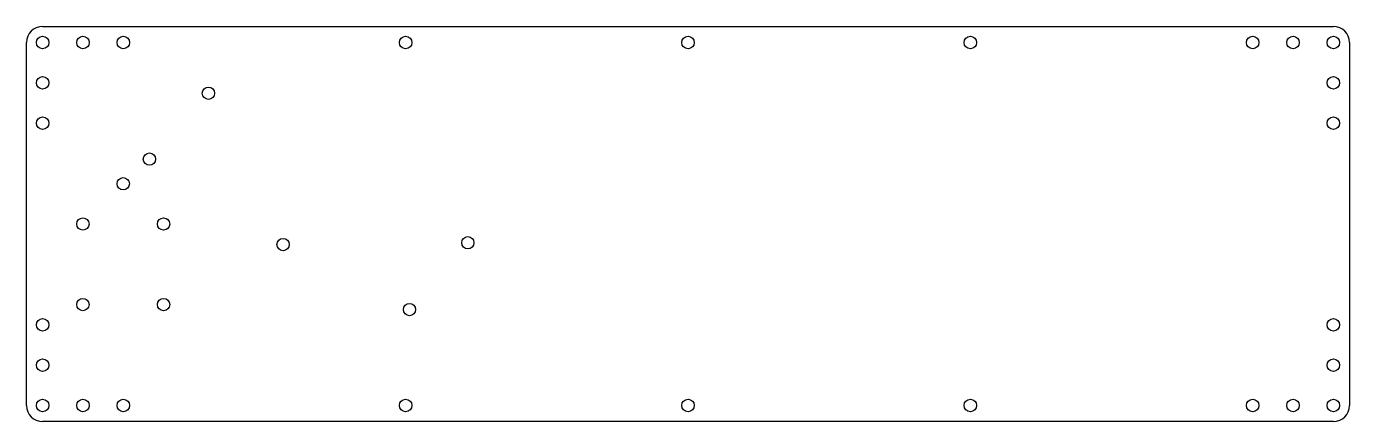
# Model space of a CAD drawing. Header units: millimetres. Extents: x -164 to 164, y -49 to 49.
import ezdxf

# ---------------------------------------------------------------- set-up
doc = ezdxf.new("R2010")
doc.units = ezdxf.units.MM
doc.layers.add('Shape2DView', color=7, linetype='CONTINUOUS')

msp = doc.modelspace()

# ---------------------------------------------------------------- linework, layer by layer
at = {"layer": 'Shape2DView'}
for p, q in [((-160, 49), (160, 49)), ((-164, -45), (-164, 45)), ((164, 45), (164, -45)), ((160, -49), (-160, -49))]:
    msp.add_line(p, q, dxfattribs=at)
for centre, radius in [((-160, 45), 1.55), ((-150, 45), 1.55), ((-140, 45), 1.55), ((-70, 45), 1.55), ((0, 45), 1.55), ((70, 45), 1.55), ((140, 45), 1.55), ((150, 45), 1.55), ((160, 45), 1.55), ((-160, 35), 1.55), ((160, 35), 1.55), ((-118.888, 32.4238), 1.525), ((-160, 25), 1.55), ((160, 25), 1.55), ((-133.502, 16.0997), 1.525), ((-140, 10), 1.525), ((-150, 0), 1.525), ((-130, 0), 1.525), ((-54.5805, -4.63654), 1.525), ((-100.391, -5.11007), 1.525), ((-150, -20), 1.525), ((-130, -20), 1.525), ((-69.0388, -21.217), 1.525), ((-160, -25), 1.55), ((160, -25), 1.55), ((-160, -35), 1.55), ((160, -35), 1.55), ((-160, -45), 1.55), ((-150, -45), 1.55), ((-140, -45), 1.55), ((-70, -45), 1.55), ((0, -45), 1.55), ((70, -45), 1.55), ((140, -45), 1.55), ((150, -45), 1.55), ((160, -45), 1.55)]:
    msp.add_circle(centre, radius, dxfattribs=at)
for centre, start, end in [((-160, 45), 90, 180), ((160, 45), 0, 90), ((-160, -45), 180, -90), ((160, -45), -90, 0)]:
    msp.add_arc(centre, 4, start, end, dxfattribs=at)

doc.saveas('drawing.dxf')
